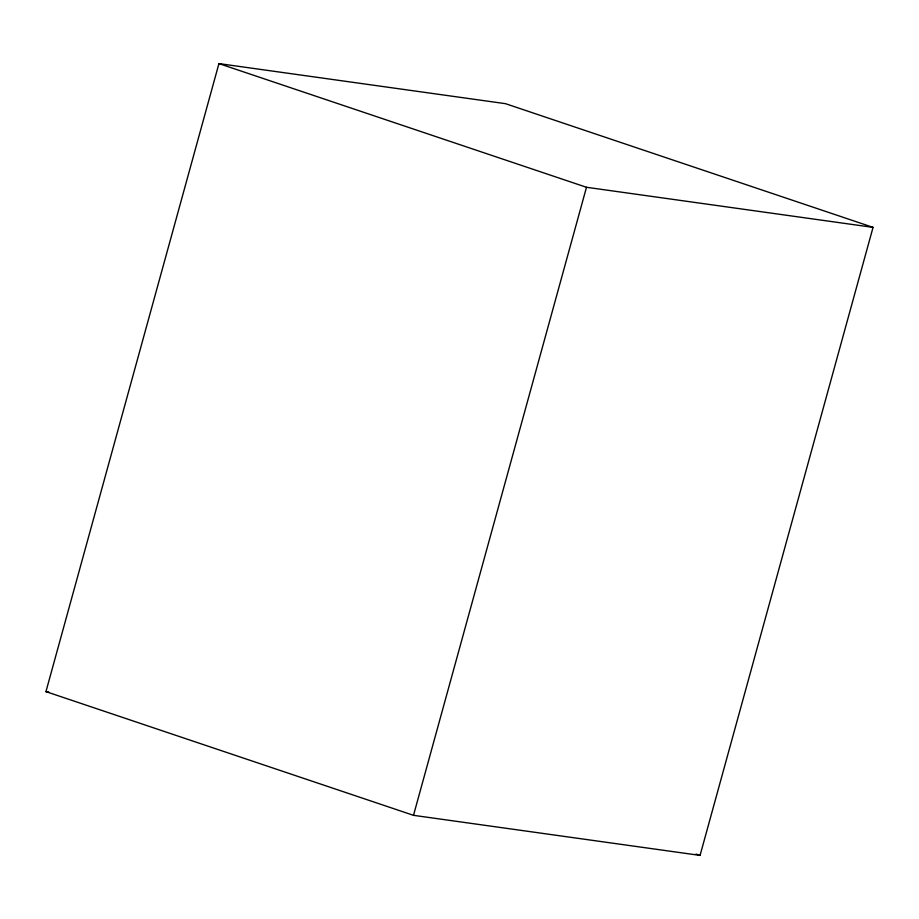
<?xml version="1.0" encoding="UTF-8"?>
<svg xmlns="http://www.w3.org/2000/svg" width="919" height="919" viewBox="0 0 919 919"><rect width="100%" height="100%" fill="white"/><g stroke="black" fill="none" stroke-linecap="round" stroke-linejoin="round"><path stroke-width="1.38" d="M45.95 691.628L218.94 63.595L505.496 103.675L873.05 227.372L700.06 855.405L413.504 815.325L45.95 691.628L48.787 692.03M413.504 815.325L586.494 187.281L873.05 227.372M218.94 63.595L586.494 187.281M695.993 854.038L700.06 855.405"/></g></svg>
